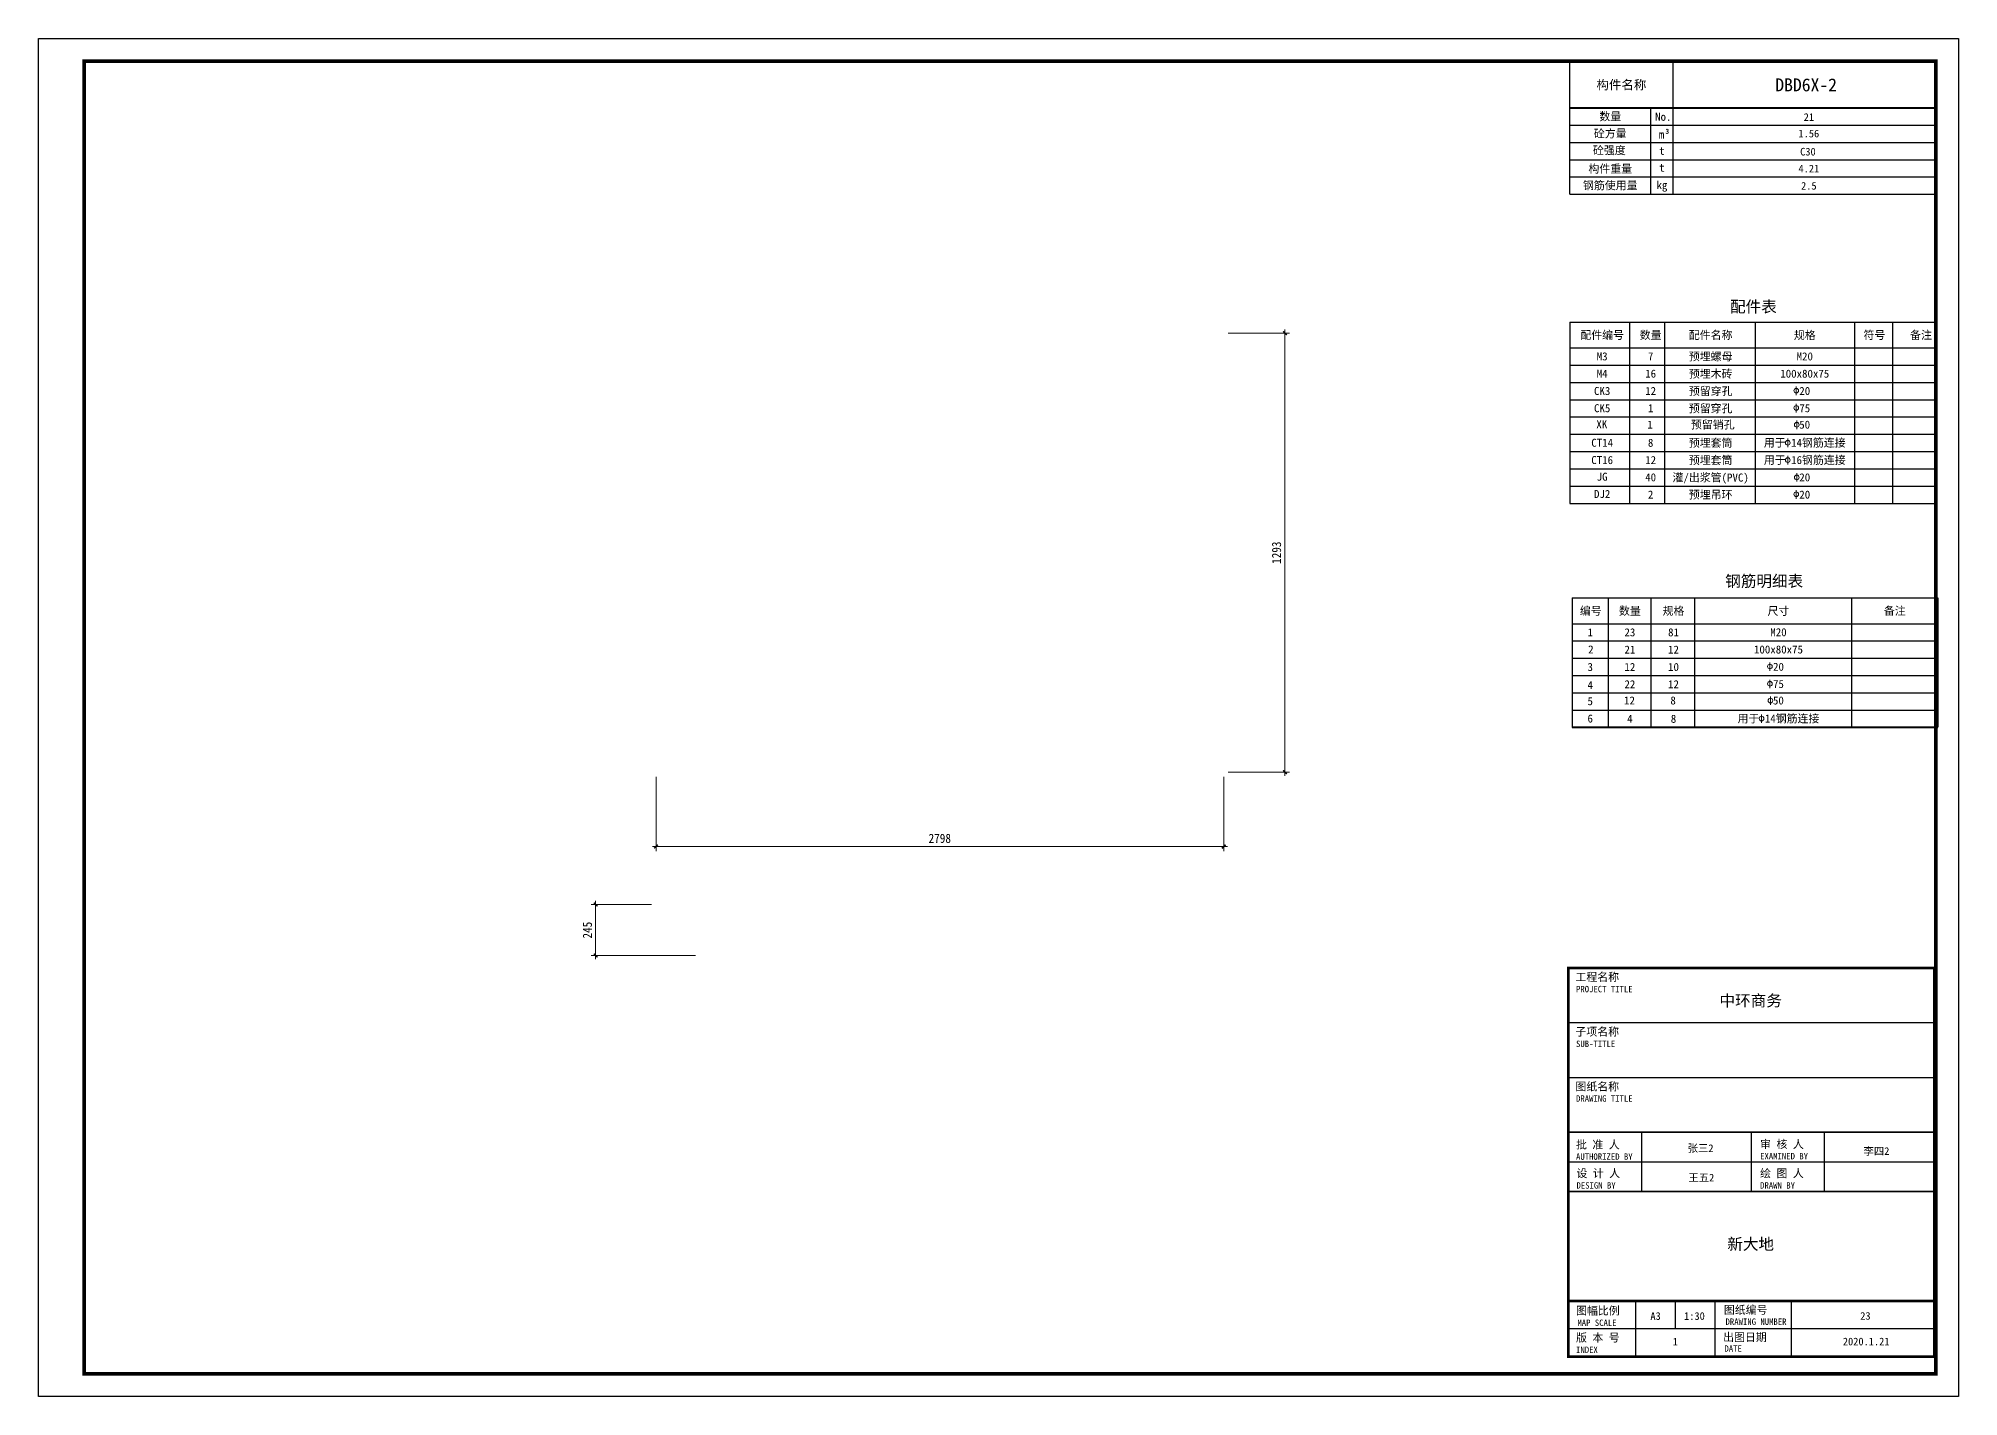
# Model space of a CAD drawing. Header units: millimetres. Extents: x 0 to 28553, y -11737 to 8910.
# Drawn here: x 15953 to 28553, y 0 to 8910 of the extents above; entities that cross this region are included whole.
import ezdxf
from ezdxf.enums import TextEntityAlignment as Align

# ---------------------------------------------------------------- set-up
doc = ezdxf.new("R2010")
doc.units = ezdxf.units.MM
for name, color, linetype in [('DBD6X-2##宽度', 4, 'Continuous'), ('DBD6X-2##配件', 7, 'Continuous'), ('DBD6X-2##钢筋', 7, 'Continuous'), ('DBD6X-2##长度', 4, 'Continuous'), ('DBD6X-2##高度', 4, 'Continuous'), ('图框2', 1, 'Continuous'), ('图框签字栏-图框文字', 255, 'Continuous'), ('图框线', 7, 'Continuous')]:
    doc.layers.add(name, color=color, linetype=linetype)
doc.styles.add('YZ-样式 2', font='simhei.ttf', dxfattribs={"width": 0.9})
doc.styles.add('图框签字栏$0$宋体', font='', dxfattribs={"width": 0.8})
doc.styles.add('图签-样式 2', font='')
doc.styles.add('图签-黑体', font='simhei.ttf')
doc.styles.get('图框签字栏$0$宋体').set_extended_font_data('NSimSun')
doc.styles.get('图签-样式 2').set_extended_font_data('NSimSun')
doc.dimstyles.new('YZ-30', dxfattribs={"dimscale": 30, "dimtxt": 2, "dimasz": 0.8, "dimexe": 1, "dimexo": 1, "dimgap": 0.8, "dimtad": 1, "dimdec": 0, "dimzin": 1, "dimdsep": 46, "dimtxsty": 'YZ-样式 2', "dimblk": 'ARCHTICK', "dimcen": 250, "dimdle": 0.8, "dimclrd": 151, "dimclre": 151, "dimclrt": 7, "dimazin": 0, "dimtfac": 1, "dimtdec": 0, "dimtix": 1, "dimtmove": 2, "dimatfit": 2, "dimldrblk": 'ARCHTICK', "dimfxl": 1, "dimlwd": 9, "dimlwe": 9, "dimarcsym": 0})

# ---------------------------------------------------------------- blocks, each defined once
blk = doc.blocks.new('_ArchTick')
at = {"color": 0, "linetype": 'ByBlock', "const_width": 0.4}
blk.add_lwpolyline([(-0.5, -0.5), (0.5, 0.5)], dxfattribs=at)
blk = doc.blocks.new('*D2')
at = {"layer": 'DBD6X-2##长度', "color": 151, "lineweight": 9, "transparency": 16777216}
for p, q in [((20006, 4066), (20006, 3578)), ((23731, 4066), (23731, 3578)), ((19982, 3608), (23755, 3608))]:
    blk.add_line(p, q, dxfattribs=at)
at = {"layer": 'Defpoints', "color": 0, "transparency": 16777216}
for p in [(20006, 4096), (23731, 4096), (23731, 3608)]:
    blk.add_point(p, dxfattribs=at)
at = {"layer": 'DBD6X-2##长度', "color": 151, "lineweight": 9, "transparency": 16777216, "xscale": 24, "yscale": 24, "zscale": 24, "rotation": 180}
blk.add_blockref('_ArchTick', (20006, 3608), dxfattribs=at)
at = {"layer": 'DBD6X-2##长度', "color": 151, "lineweight": 9, "transparency": 16777216, "xscale": 24, "yscale": 24, "zscale": 24}
blk.add_blockref('_ArchTick', (23731, 3608), dxfattribs=at)
at = {"layer": 'DBD6X-2##长度', "color": 7, "transparency": 16777216, "insert": (21868, 3662), "char_height": 60, "attachment_point": 5, "style": 'YZ-样式 2'}
blk.add_mtext('2798', dxfattribs=at)
blk = doc.blocks.new('*D3')
at = {"layer": 'DBD6X-2##高度', "color": 151, "lineweight": 9, "transparency": 16777216}
for p, q in [((19976, 3228), (19580, 3228)), ((19610, 3252), (19610, 2869)), ((20266, 2893), (19580, 2893))]:
    blk.add_line(p, q, dxfattribs=at)
at = {"layer": 'Defpoints', "color": 0, "transparency": 16777216}
for p in [(20006, 3228), (19610, 2893), (20296, 2893)]:
    blk.add_point(p, dxfattribs=at)
at = {"layer": 'DBD6X-2##高度', "color": 151, "lineweight": 9, "transparency": 16777216, "xscale": 24, "yscale": 24, "zscale": 24}
for p, rotation in [((19610, 3228), 90), ((19610, 2893), 270)]:
    blk.add_blockref('_ArchTick', p, dxfattribs=dict(at, rotation=rotation))
at = {"layer": 'DBD6X-2##高度', "color": 7, "transparency": 16777216, "insert": (19556, 3060), "char_height": 60, "attachment_point": 5, "rotation": 90, "style": 'YZ-样式 2'}
blk.add_mtext('245', dxfattribs=at)
blk = doc.blocks.new('*D4')
at = {"layer": 'DBD6X-2##宽度', "color": 151, "lineweight": 9, "transparency": 16777216}
for p, q in [((23761, 6976), (24163, 6976)), ((24133, 7000), (24133, 4072)), ((23761, 4096), (24163, 4096))]:
    blk.add_line(p, q, dxfattribs=at)
at = {"layer": 'Defpoints', "color": 0, "transparency": 16777216}
for p in [(23731, 6976), (23731, 4096), (24133, 4096)]:
    blk.add_point(p, dxfattribs=at)
at = {"layer": 'DBD6X-2##宽度', "color": 151, "lineweight": 9, "transparency": 16777216, "xscale": 24, "yscale": 24, "zscale": 24}
for p, rotation in [((24133, 6976), 90), ((24133, 4096), 270)]:
    blk.add_blockref('_ArchTick', p, dxfattribs=dict(at, rotation=rotation))
at = {"layer": 'DBD6X-2##宽度', "color": 7, "transparency": 16777216, "insert": (24078, 5536), "char_height": 60, "attachment_point": 5, "rotation": 90, "style": 'YZ-样式 2'}
blk.add_mtext('1293', dxfattribs=at)
blk = doc.blocks.new('构件信息')
at = {"layer": '图框线'}
for p, q in [((2184, 3014), (2184, 3886)), ((2184, 3886), (4585, 3886)), ((2859, 3886), (2859, 3014)), ((4585, 3886), (4585, 3014)), ((2715, 3014), (2715, 3580)), ((2184, 3467), (4585, 3467)), ((2184, 3354), (4585, 3354)), ((2184, 3240), (4585, 3240)), ((2184, 3127), (4585, 3127)), ((2184, 3127), (4585, 3127)), ((2184, 3014), (4585, 3014))]:
    blk.add_line(p, q, dxfattribs=at)
at = {"layer": '图框线', "const_width": 12.1}
blk.add_lwpolyline([(2184, 3580), (4585, 3580)], dxfattribs=at)
at = {"style": '图签-黑体'}
blk.add_attdef('构件名称', (3532, 3689), '', height=85, dxfattribs=at)
for tag, p in [('数量', (3752, 3495)), ('砼方量', (3752, 3387)), ('混凝土强度', (3746, 3268)), ('构件重量', (3752, 3157)), ('钢筋使用量', (3752, 3044))]:
    blk.add_attdef(tag, text='', height=50, dxfattribs=at).set_placement(p, align=Align.CENTER)
at = {"layer": '图框签字栏-图框文字', "style": '图签-黑体'}
for s, height, p in [('构件名称', 60, (2522, 3732)), ('数量', 52.5, (2449, 3524)), ('No.', 52.5, (2797, 3522)), ('砼方量', 52.5, (2449, 3412)), ('m', 52.5, (2785, 3407)), ('m', 52.5, (2785, 3405)), ('3', 31.8, (2823, 3428)), ('3', 31.8, (2823, 3426)), ('砼强度', 52.5, (2443, 3302)), ('t', 52.5, (2788, 3299)), ('构件重量', 52.5, (2449, 3181)), ('t', 52.5, (2788, 3188)), ('钢筋使用量', 52.5, (2449, 3072)), ('kg', 52.5, (2788, 3074))]:
    blk.add_text(s, height=height, dxfattribs=at).set_placement(p, align=Align.MIDDLE_CENTER)
blk = doc.blocks.new('图纸信息')
at = {"layer": '图框线'}
for p, q in [((10049, 2341), (12450, 2341)), ((10049, 1981), (12450, 1981)), ((10530, 1233), (10530, 1622)), ((11250, 1233), (11250, 1622)), ((11730, 1233), (11730, 1622)), ((12450, 1425), (10049, 1425)), ((12450, 1233), (10049, 1233)), ((12450, 1233), (10049, 1233)), ((10491, 150), (10491, 514)), ((10752, 332), (10752, 514)), ((11013, 150), (11013, 514)), ((11513, 150), (11513, 514)), ((12450, 332), (10049, 332)), ((11013, 150), (10049, 150))]:
    blk.add_line(p, q, dxfattribs=at)
at = {"layer": '图框线', "const_width": 17}
blk.add_lwpolyline([(10049, 2700), (12450, 2700), (12450, 150), (10049, 150)], close=True, dxfattribs=at)
at = {"layer": '图框线'}
for points, const_width in [([(10049, 2700), (12450, 2700)], 12.1), ([(10049, 1622), (12450, 1622)], 12.1), ([(10049, 1233), (12450, 1233)], 12.1), ([(10049, 514), (12450, 514)], 17)]:
    blk.add_lwpolyline(points, dxfattribs=dict(at, const_width=const_width))
at = {"style": '图签-黑体', "flags": 1}
for tag, p in [('构件名称', (10796, 2774)), ('构件类型', (11518, 2774))]:
    blk.add_attdef(tag, p, '', height=50, dxfattribs=at)
at = {"style": '图签-黑体'}
for tag, height, p in [('项目名称', 75, (11245, 2448)), ('子项名称', 75, (11231, 2105)), ('图纸名称', 75, (11245, 1729)), ('批准人', 50, (10916, 1492)), ('审核人', 50, (12070, 1473)), ('设计人', 50, (10921, 1299)), ('绘图人', 50, (12070, 1299)), ('设计单位', 75, (11245, 851)), ('图幅', 50, (10621, 391)), ('Scale', 50, (10876, 391)), ('图纸编号', 50, (11998, 392)), ('版本', 50, (10751, 223)), ('出图日期', 50, (12003, 224))]:
    blk.add_attdef(tag, text='', height=height, dxfattribs=at).set_placement(p, align=Align.CENTER)
at = {"layer": '图框签字栏-图框文字'}
for s, height, style, p in [('工程名称', 52.5, '图签-黑体', (10095, 2614)), ('PROJECT TITLE', 42, '图框签字栏$0$宋体', (10099, 2540)), ('子项名称', 52.5, '图签-黑体', (10095, 2255)), ('SUB-TITLE', 42, '图框签字栏$0$宋体', (10099, 2181)), ('图纸名称', 52.5, '图签-黑体', (10095, 1895)), ('DRAWING TITLE', 42, '图框签字栏$0$宋体', (10099, 1822)), ('批 准 人', 52.5, '图签-黑体', (10099, 1514)), ('审 核 人', 52.5, '图签-黑体', (11307, 1517)), ('AUTHORIZED BY', 42, '图框签字栏$0$宋体', (10099, 1441)), ('绘 图 人', 52.5, '图签-黑体', (11307, 1326)), ('EXAMINED BY', 42, '图框签字栏$0$宋体', (11307, 1444)), ('设 计 人', 52.5, '图签-黑体', (10102, 1326)), ('DESIGN BY', 42, '图框签字栏$0$宋体', (10102, 1252)), ('DRAWN BY', 42, '图框签字栏$0$宋体', (11307, 1252)), ('图幅比例', 52.5, '图签-黑体', (10099, 425)), ('MAP SCALE', 42, '图框签字栏$0$宋体', (10108, 351)), ('图纸编号', 52.5, '图签-黑体', (11069, 430)), ('版 本 号', 52.5, '图签-黑体', (10099, 248)), ('出图日期', 52.5, '图签-黑体', (11064, 251)), ('INDEX', 42, '图框签字栏$0$宋体', (10099, 174)), ('DATE', 42, '图框签字栏$0$宋体', (11073, 182))]:
    blk.add_text(s, height=height, dxfattribs=dict(at, style=style)).set_placement(p)
at = {"layer": '图框签字栏-图框文字', "style": '图框签字栏$0$宋体'}
blk.add_text('DRAWING NUMBER', height=42, dxfattribs=at).set_placement((11280, 358), align=Align.CENTER)

msp = doc.modelspace()

# ---------------------------------------------------------------- linework, layer by layer
at = {"layer": 'DBD6X-2##配件'}
for p, q in [((26002.6, 7049.2), (28403.4, 7049.2)), ((26002.6, 7049.2), (26002.6, 5859.9)), ((26394.2, 7049.2), (26394.2, 5859.9)), ((26623.9, 7049.2), (26623.9, 5859.9)), ((27218.2, 7049.2), (27218.2, 5859.9)), ((27869.7, 7049.2), (27869.7, 5859.9)), ((28119.7, 7049.2), (28119.7, 5859.9)), ((28403.4, 7049.2), (28403.4, 5859.9)), ((26002.6, 6879.9), (28403.4, 6879.9)), ((26002.6, 6766.6), (28403.4, 6766.6)), ((26002.6, 6653.3), (28403.3, 6653.3)), ((26002.6, 6539.9), (28403.4, 6539.9)), ((26002.6, 6426.6), (28403.3, 6426.6)), ((26002.6, 6313.3), (28403.4, 6313.3)), ((26002.6, 6199.9), (28403.4, 6199.9)), ((26002.6, 6086.6), (28403.4, 6086.6)), ((26002.6, 5973.2), (28403.4, 5973.2)), ((26002.6, 5859.9), (28403.4, 5859.9)), ((26002.6, 5859.9), (28403.4, 5859.9))]:
    msp.add_line(p, q, dxfattribs=at)
at = {"layer": 'DBD6X-2##配件', "color": 2, "lineweight": 15}
for points in [[(27487.8, 6626), (27487.8, 6570.2)], [(27487.8, 6512.6), (27487.8, 6456.9)], [(27491.4, 6402.7), (27491.4, 6346.9)], [(27432.6, 6284.9), (27432.6, 6229.1)], [(27432.6, 6171.5), (27432.6, 6115.8)], [(27491.4, 6057.9), (27491.4, 6002.2)], [(27487.8, 5945.9), (27487.8, 5890.2)]]:
    msp.add_lwpolyline(points, dxfattribs=at)
for centre in [(27488.1, 6599.1), (27488.1, 6485.8), (27491.4, 6375.1), (27432.6, 6257.3), (27432.6, 6144), (27488.1, 5919.1), (27491.4, 6030.4)]:
    msp.add_circle(centre, 15.4, dxfattribs=at)
at = {"layer": 'DBD6X-2##钢筋'}
for p, q in [((26017.3, 5239.7), (28418.1, 5239.7)), ((26017.3, 5239.7), (26017.3, 4390.4)), ((26253.9, 5239.2), (26253.9, 4390.4)), ((26534.7, 5239.7), (26534.7, 4390.4)), ((26821, 5239.7), (26821, 4390.4)), ((27851.1, 5239.7), (27851.1, 4390.4)), ((28418.1, 5239.7), (28418.1, 4390.9)), ((26017.3, 5070.4), (28418.1, 5070.4)), ((26017.3, 4957.1), (28418.1, 4957.1)), ((26017.3, 4843.8), (28418.1, 4843.8)), ((26017.3, 4730.4), (28418.1, 4730.4)), ((26017.3, 4617.1), (28418.1, 4617.1)), ((26017.3, 4503.8), (28418.1, 4503.8)), ((26017.3, 4390.4), (28418.1, 4390.4))]:
    msp.add_line(p, q, dxfattribs=at)
at = {"layer": 'DBD6X-2##钢筋', "color": 2, "lineweight": 15}
for points in [[(27315.2, 4816.5), (27315.2, 4760.7)], [(27315.2, 4703.1), (27315.2, 4647.4)], [(27318.8, 4593.2), (27318.8, 4537.5)], [(27260.1, 4475.4), (27260.1, 4419.6)]]:
    msp.add_lwpolyline(points, dxfattribs=at)
at = {"layer": 'DBD6X-2##钢筋', "const_width": 12.1}
msp.add_lwpolyline([(26017.3, 4390.4), (28418.1, 4390.9)], dxfattribs=at)
at = {"layer": 'DBD6X-2##钢筋', "color": 2, "lineweight": 15}
for centre in [(27315.6, 4789.6), (27315.6, 4676.3), (27318.8, 4565.7), (27260.1, 4447.8)]:
    msp.add_circle(centre, 15.4, dxfattribs=at)
at = {"layer": '图框2', "color": 1}
msp.add_lwpolyline([(15953.3, 0), (15953.3, 8910), (28553.3, 8910), (28553.3, 0)], close=True, dxfattribs=at)
at = {"layer": '图框线', "const_width": 24}
msp.add_lwpolyline([(16253.3, 8760), (28403.3, 8760), (28403.3, 150), (16253.3, 150)], close=True, dxfattribs=at)

# ---------------------------------------------------------------- block references
for name, p, values in [('构件信息', (23818.7, 4873.9), {'构件名称': 'DBD6X-2', '数量': '21', '砼方量': '1.56', '构件重量': '4.21', '混凝土强度': 'C30', '钢筋使用量': '2.5'}), ('图纸信息', (15944, 112.4), {'项目名称': '中环商务', '批准人': '张三2', '审核人': '李四2', '设计人': '王五2', '设计单位': '新大地', '图纸编号': '23', '图幅': 'A3', 'Scale': '1:30', '版本': '1', '出图日期': '2020.1.21'})]:
    msp.add_blockref(name, p).add_auto_attribs(values)

# ---------------------------------------------------------------- texts
at = {"layer": 'DBD6X-2##配件', "style": '图签-黑体'}
for s, p in [('配件编号', (26214.5, 6964)), ('数量', (26532.6, 6964)), ('配件名称', (26926.4, 6963.7)), ('规格', (27543.9, 6963.2)), ('符号', (28001.2, 6964)), ('备注', (28306.7, 6964))]:
    msp.add_text(s, height=52.5, dxfattribs=at).set_placement(p, align=Align.MIDDLE_CENTER)
at = {"layer": 'DBD6X-2##配件', "color": 2, "style": '图签-样式 2'}
for s, p in [('M3', (26214.5, 6824.3)), ('7', (26532.6, 6824.3)), ('预埋螺母', (26926.4, 6823.3)), ('M20', (27543.9, 6824)), ('M4', (26214.5, 6711)), ('16', (26532.6, 6711)), ('预埋木砖', (26926.4, 6709.8)), ('100x80x75', (27543.9, 6710.7)), ('CK3', (26214.5, 6597.3)), ('12', (26532.6, 6597.3)), ('预留穿孔', (26926.4, 6596)), ('CK5', (26214.5, 6484)), ('1', (26532.6, 6484)), ('预留穿孔', (26926.3, 6482.7)), ('XK', (26211.9, 6378.7)), ('1', (26529, 6376.2)), ('预留销孔', (26940.4, 6376.2)), ('50', (27543.4, 6376.2)), ('CT14', (26214.5, 6257.3)), ('8', (26532.6, 6257.3)), ('预埋套筒', (26926.3, 6256.1)), ('预埋套筒', (26926.3, 6142.8)), ('用于 14钢筋连接', (27543.9, 6257.5)), ('用于 16钢筋连接', (27543.9, 6144.1)), ('CT16', (26214.5, 6144)), ('JG', (26214.5, 6034.7)), ('40', (26532.6, 6030.9)), ('12', (26532.6, 6144)), ('灌/出浆管(PVC)', (26926.3, 6029.2)), ('20', (27543.9, 6030.6)), ('DJ2', (26214.5, 5921.4)), ('2', (26532.6, 5917.6)), ('预埋吊环', (26926.4, 5916.6)), ('20', (27543.9, 5917.3))]:
    msp.add_text(s, height=52.5, dxfattribs=at).set_placement(p, align=Align.MIDDLE_CENTER)
for s, p in [('20', (27543.9, 6597.3)), ('75', (27543.9, 6484))]:
    msp.add_text(s, height=52.5, rotation=0, dxfattribs=at).set_placement(p, align=Align.MIDDLE_CENTER)
at = {"layer": 'DBD6X-2##钢筋', "style": '图签-黑体'}
for s, p in [('编号', (26139.7, 5154.5)), ('数量', (26396.4, 5154.2)), ('规格', (26682.6, 5154.2)), ('尺寸', (27371.4, 5153.7)), ('备注', (28134.6, 5154.5))]:
    msp.add_text(s, height=52.5, dxfattribs=at).set_placement(p, align=Align.MIDDLE_CENTER)
at = {"layer": 'DBD6X-2##钢筋', "color": 2, "style": '图签-样式 2'}
for s, p in [('M20', (27371.4, 5014.5)), ('1', (26136.2, 5013.8)), ('2', (26140.3, 4901.6)), ('23', (26396.4, 5013.8)), ('21', (26396.4, 4900.3)), ('81', (26682.6, 5013.8)), ('12', (26682.6, 4900.3)), ('100x80x75', (27371.4, 4901.2)), ('3', (26136.2, 4786.3)), ('12', (26396.4, 4786.5)), ('10', (26682.6, 4786.5)), ('4', (26136.2, 4667.8)), ('22', (26396.4, 4673.2)), ('12', (26682.6, 4673.2)), ('5', (26136.2, 4562)), ('12', (26393.8, 4566.8)), ('8', (26680, 4566.8)), ('50', (27370.9, 4566.8)), ('6', (26136.2, 4448.3)), ('4', (26396.4, 4446.7)), ('8', (26682.6, 4446.7)), ('用于 14钢筋连接', (27371.4, 4448))]:
    msp.add_text(s, height=52.5, dxfattribs=at).set_placement(p, align=Align.MIDDLE_CENTER)
for s, p in [('20', (27371.4, 4787.8)), ('75', (27371.4, 4674.5))]:
    msp.add_text(s, height=52.5, rotation=0, dxfattribs=at).set_placement(p, align=Align.MIDDLE_CENTER)
at = {"layer": '图框签字栏-图框文字', "style": '图签-黑体'}
for s, p in [('配件表', (27207, 7150.6)), ('钢筋明细表', (27277.7, 5349.9))]:
    msp.add_text(s, height=75, dxfattribs=at).set_placement(p, align=Align.MIDDLE_CENTER)

# ---------------------------------------------------------------- dimensions: what is measured, and where the dimension line sits
at = {"layer": 'DBD6X-2##宽度', "color": 0}
dim = msp.add_linear_dim(base=(24132.6, 4095.8), p1=(23731, 6975.8), p2=(23731, 4095.8), angle=90, text='1293', dimstyle='YZ-30', override={"dimfxl": 20}, dxfattribs=at)
dim.commit()
dim.dimension.update_dxf_attribs({"geometry": '*D4', "text_midpoint": (24078.3, 5535.8), "dimtype": 160})
at = {"layer": 'DBD6X-2##长度', "color": 3}
dim = msp.add_linear_dim(base=(23731, 3607.5), p1=(20006, 4095.8), p2=(23731, 4095.8), text='2798', dimstyle='YZ-30', override={"dimfxl": 20}, dxfattribs=at)
dim.commit()
dim.dimension.update_dxf_attribs({"geometry": '*D2', "text_midpoint": (21868.5, 3661.5)})
at = {"layer": 'DBD6X-2##高度', "color": 3}
dim = msp.add_linear_dim(base=(19610.5, 2892.6), p1=(20006, 3227.6), p2=(20296, 2892.6), angle=90, text='245', dimstyle='YZ-30', override={"dimfxl": 20}, dxfattribs=at)
dim.commit()
dim.dimension.update_dxf_attribs({"geometry": '*D3', "text_midpoint": (19556.5, 3060.1)})

doc.saveas('drawing.dxf')
